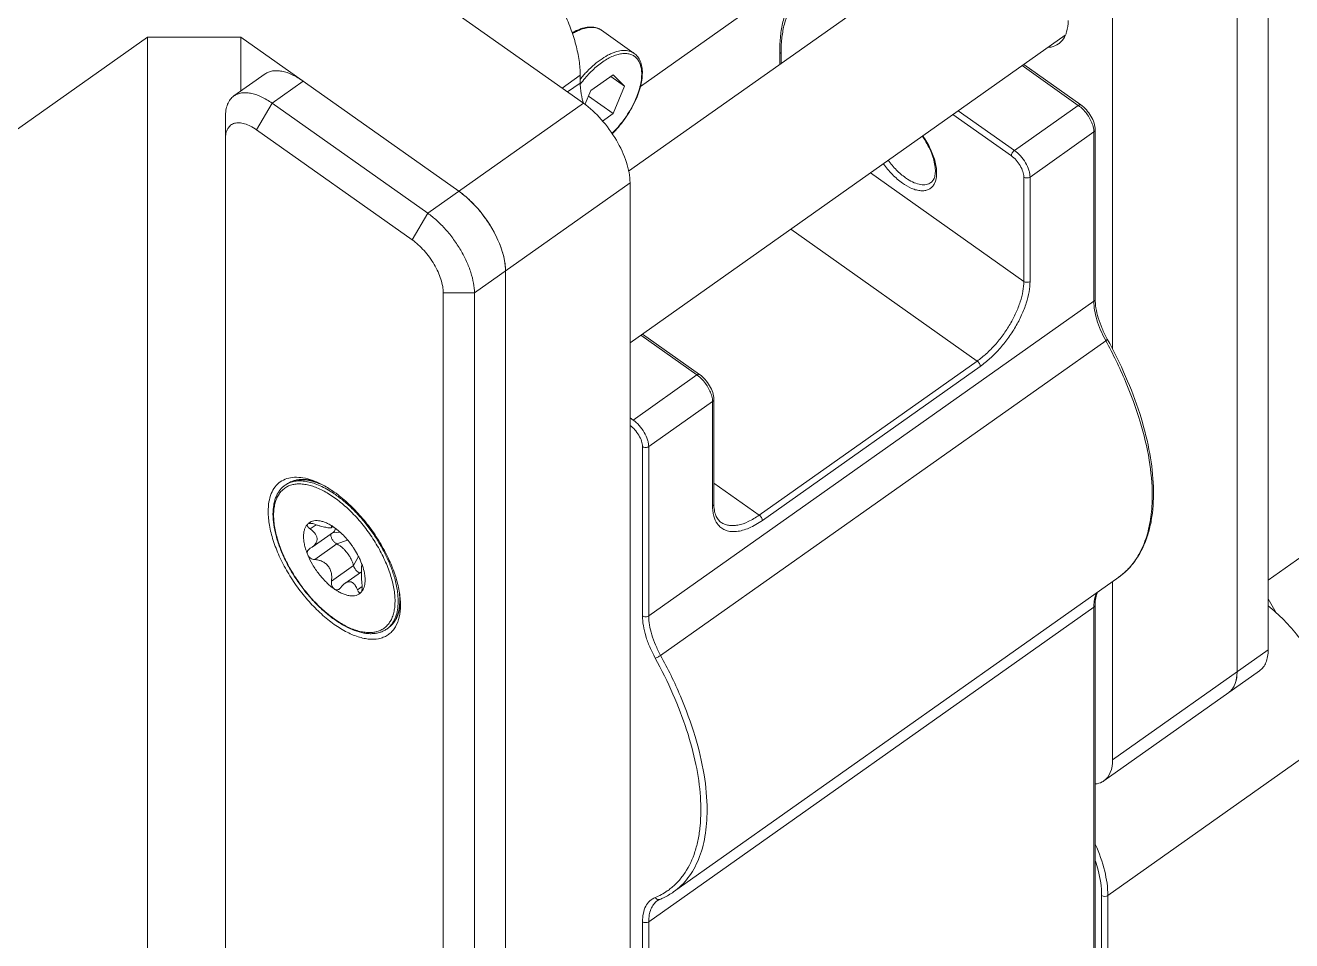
# Model space of a CAD drawing. Header units: millimetres. Extents: x 0 to 9253, y 0 to 2730.
# Drawn here: x 5559.6 to 5617.2, y 1981.8 to 2023.4 of the extents above; entities that cross this region are included whole.
import ezdxf

# ---------------------------------------------------------------- set-up
doc = ezdxf.new("R2010")
doc.units = ezdxf.units.MM
doc.layers.get('0').update_dxf_attribs({"lineweight": 13})

msp = doc.modelspace()

# ---------------------------------------------------------------- linework, layer by layer
at = {"color": 7, "linetype": 'Continuous'}
for p, q in [((5616.107, 1998.145), (5705.556, 2061.395)), ((5616.107, 1994.974), (5616.107, 2037.693)), ((5614.693, 1993.974), (5614.693, 2035.693)), ((5609.036, 2031.693), (5609.036, 2008.639)), ((5572.974, 2028.314), (5584.995, 2019.814)), ((5603.037, 2028.022), (5587.053, 2016.72)), ((5587.59, 2020.572), (5592.349, 2023.937)), ((5587.302, 2022.079), (5585.817, 2023.129)), ((5606.887, 2022.906), (5587.116, 2008.926)), ((5565.196, 2022.814), (5380.641, 1892.314)), ((5565.196, 1976.852), (5565.196, 2022.814)), ((5569.438, 2022.814), (5565.196, 2022.814)), ((5569.438, 2020.367), (5569.438, 2022.814)), ((5569.438, 2022.814), (5579.338, 2015.814)), ((5593.917, 2021.574), (5593.917, 2022.173)), ((5593.976, 2022.073), (5593.976, 2021.615)), ((5607.482, 2019.716), (5604.928, 2021.521)), ((5605.002, 2021.573), (5607.597, 2019.738)), ((5570.535, 2021.142), (5569.12, 2020.142)), ((5570.852, 2019.814), (5572.267, 2020.814)), ((5584.853, 2021.085), (5584.025, 2020.5)), ((5584.275, 2020.323), (5584.853, 2020.731)), ((5584.853, 2021.085), (5584.853, 2020.731)), ((5585.333, 2020.388), (5586.353, 2021.11)), ((5586.239, 2021.029), (5586.864, 2020.587)), ((5586.864, 2020.587), (5586.353, 2021.11)), ((5586.353, 2019.342), (5586.864, 2020.587)), ((5585.333, 2020.388), (5585.083, 2019.778)), ((5585.23, 2020.137), (5586.353, 2019.342)), ((5570.852, 2019.814), (5570.145, 2018.607)), ((5570.852, 2019.814), (5577.924, 2014.814)), ((5577.924, 2014.814), (5584.995, 2019.814)), ((5602.029, 2019.471), (5604.582, 2017.666)), ((5604.582, 2017.666), (5607.482, 2019.716)), ((5568.731, 1976.474), (5568.731, 2019.193)), ((5586.353, 2019.342), (5585.87, 2019)), ((5604.441, 2017.425), (5601.788, 2019.301)), ((5570.145, 2018.607), (5577.216, 2013.607)), ((5608.189, 2018.509), (5605.29, 2016.459)), ((5608.18, 2018.626), (5608.154, 2018.752)), ((5608.189, 2018.509), (5608.18, 2018.626)), ((5608.189, 2010.817), (5608.189, 2018.509)), ((5608.247, 2018.609), (5608.247, 2010.917)), ((5598.035, 2016.647), (5605.007, 2011.718)), ((5580.045, 2011.193), (5587.116, 2016.193)), ((5587.116, 2016.193), (5587.116, 1974.474)), ((5605.007, 2011.718), (5605.007, 2016.459)), ((5605.29, 2016.459), (5605.29, 2011.718)), ((5577.216, 2013.607), (5577.924, 2014.814)), ((5602.885, 2008.096), (5594.414, 2014.087)), ((5581.459, 2012.193), (5581.459, 1970.474)), ((5578.631, 2011.193), (5578.631, 1969.474)), ((5580.045, 2011.193), (5578.631, 2011.193)), ((5580.045, 2011.193), (5580.045, 1969.474)), ((5587.965, 1996.517), (5608.189, 2010.817)), ((5590.157, 2007.466), (5587.604, 2009.271)), ((5590.273, 2007.488), (5587.677, 2009.323)), ((5588.505, 1994.722), (5608.728, 2009.022)), ((5592.986, 2001.096), (5602.885, 2008.096)), ((5587.258, 2005.416), (5590.157, 2007.466)), ((5603.027, 2007.855), (5593.127, 2000.855)), ((5590.865, 2006.259), (5587.965, 2004.209)), ((5590.856, 2006.376), (5590.83, 2006.502)), ((5590.865, 2006.259), (5590.856, 2006.376)), ((5590.865, 2001.518), (5590.865, 2006.259)), ((5590.923, 2001.618), (5590.923, 2006.359)), ((5587.116, 2005.517), (5587.258, 2005.416)), ((5587.683, 1996.517), (5587.683, 2004.209)), ((5587.965, 2004.209), (5587.965, 1996.517)), ((5571.442, 2002.453), (5571.519, 2002.507)), ((5572.668, 2002.641), (5572.663, 2002.642)), ((5572.668, 2002.641), (5572.663, 2002.642)), ((5590.923, 2002.555), (5592.986, 2001.096)), ((5572.483, 2000.7), (5572.471, 2000.69)), ((5572.852, 2000.659), (5572.58, 2000.467)), ((5573.571, 2000.597), (5573.551, 2000.583)), ((5573.618, 2000.574), (5573.552, 2000.528)), ((5573.617, 2000.575), (5573.681, 2000.533)), ((5573.637, 2000.325), (5572.676, 1999.646)), ((5573.598, 2000.297), (5573.938, 2000.316)), ((5573.792, 1999.786), (5574.281, 1999.965)), ((5572.58, 1999.588), (5572.547, 1999.568)), ((5572.676, 1999.646), (5572.58, 1999.588)), ((5573.792, 1999.786), (5572.789, 1999.077)), ((5574.553, 1998.808), (5573.551, 1998.099)), ((5574.553, 1998.808), (5574.784, 1999.209)), ((5574.934, 1998.859), (5574.89, 1998.98)), ((5574.946, 1998.811), (5574.928, 1998.799)), ((5574.928, 1998.799), (5574.94, 1998.797)), ((5574.946, 1998.811), (5574.934, 1998.859)), ((5574.946, 1998.801), (5574.94, 1998.797)), ((5574.94, 1998.797), (5574.944, 1998.797)), ((5574.944, 1998.797), (5574.946, 1998.811)), ((5574.913, 1998.525), (5574.151, 1997.987)), ((5576.401, 1998.302), (5576.403, 1998.298)), ((5576.401, 1998.302), (5576.403, 1998.298)), ((5609.316, 1998.274), (5589.092, 1983.974)), ((5574.945, 1997.855), (5574.731, 1997.704)), ((5574.88, 1997.574), (5574.89, 1997.583)), ((5609.036, 1998.077), (5609.036, 1989.974)), ((5608.247, 1997.02), (5608.247, 1977.805)), ((5616.107, 1997.292), (5616.477, 1996.661)), ((5608.189, 1996.92), (5587.965, 1982.62)), ((5608.189, 1977.705), (5608.189, 1996.92)), ((5576.061, 1995.921), (5576.138, 1995.975)), ((5609.036, 1989.974), (5616.107, 1994.974)), ((5608.647, 1989.024), (5615.718, 1994.024)), ((5617.876, 1990.212), (5608.825, 1983.812)), ((5608.542, 1937.85), (5608.542, 1983.812)), ((5608.825, 1937.85), (5608.825, 1983.812)), ((5587.683, 1963.405), (5587.683, 1982.62)), ((5587.965, 1982.62), (5587.965, 1963.405))]:
    msp.add_line(p, q, dxfattribs=at)
for centre, radius, start, end in [((5585.435, 2022.587), 0.663, 54.73693, 58.81345), ((5600.783, 2022.073), 6.807, 179.16214, 180.00204), ((5588.959, 2017.662), 5.091, 143.21295, 143.71767), ((5588.951, 2017.668), 5.081, 142.58308, 143.21305), ((5585.82, 2021.14), 1.826, 359.3156, 359.99855), ((5606.681, 2018.586), 1.385, 51.52874, 54.68149), ((5606.593, 2018.476), 1.526, 49.1041, 51.52796), ((5601.082, 2018.432), 2.754, 234.7268, 237.11105), ((5601.079, 2018.469), 2.504, 234.7268, 237.11105), ((5613.658, 2011.721), 5.621, 208.33346, 208.70044), ((5589.357, 2006.336), 1.385, 51.52874, 54.68149), ((5589.269, 2006.226), 1.526, 49.1041, 51.52796), ((5572.022, 2001.632), 1.005, 119.92916, 125.25578), ((5572.099, 2001.687), 1.004, 120.3226, 125.25708), ((5572.109, 2001.668), 1.026, 114.0215, 120.30042), ((5572.117, 2001.65), 1.045, 113.40474, 114.03095), ((5570.839, 1997.897), 5.043, 54.56404, 56.21278), ((5570.71, 1997.714), 5.268, 54.08336, 54.57532), ((5573.656, 2001.087), 2.733, 179.51839, 180.00071), ((5572.835, 2000.335), 0.508, 134.02805, 135.70695), ((5572.243, 1998.499), 2.491, 54.73131, 56.48174), ((5591.799, 2001.213), 0.879, 216.25185, 219.88541), ((5571.265, 1997.428), 3.946, 35.39295, 37.11829), ((5571.263, 1997.427), 3.948, 33.45835, 35.39487), ((5571.368, 1997.494), 3.824, 28.35288, 33.4912), ((5572.056, 1997.816), 3.064, 19.91259, 22.31244), ((5572.169, 1997.858), 2.944, 19.31365, 19.90634), ((5572.211, 1997.873), 2.899, 18.9813, 19.313), ((5572.235, 1997.881), 2.874, 18.80732, 18.98107), ((5572.249, 1997.886), 2.858, 18.66875, 18.80729), ((5607.506, 2000.792), 3.103, 316.43276, 319.191), ((5607.61, 2000.686), 2.953, 305.26969, 312.13323), ((5607.563, 2000.737), 3.023, 312.13867, 316.4362), ((5573.705, 1997.187), 2.733, 359.51839, 0.00071), ((5573.777, 1997.187), 2.803, 359.51839, 0.00071), ((5573.845, 1997.241), 2.811, 359.67448, 0.00033), ((5574.249, 1997.275), 2.436, 353.80877, 356.43283), ((5610.212, 1996.92), 2.024, 177.06159, 180.01231), ((5575.482, 1996.74), 1.003, 305.26667, 310.60101), ((5575.558, 1996.794), 1.003, 305.26723, 310.77109), ((5613.87, 1993.638), 0.752, 305.27832, 307.54504), ((5613.869, 1993.639), 0.753, 307.54469, 308.16504), ((5613.741, 1993.739), 0.916, 327.76217, 330.91013)]:
    msp.add_arc(centre, radius, start, end, dxfattribs=at)
for points, knots in [([(5584.853, 2021.085), (5584.853, 2021.307), (5584.815, 2021.773), (5584.664, 2022.488), (5584.42, 2023.238), (5584.089, 2024.004), (5583.679, 2024.768), (5583.2, 2025.511), (5582.664, 2026.215), (5582.084, 2026.863), (5581.474, 2027.438), (5580.849, 2027.928), (5580.225, 2028.319), (5579.615, 2028.603), (5579.033, 2028.773), (5578.492, 2028.823), (5578.076, 2028.759), (5577.787, 2028.643), (5577.657, 2028.566), (5577.596, 2028.523)], [0, 0, 0, 0, 0.057003, 0.11975, 0.187541, 0.259376, 0.334045, 0.410199, 0.486425, 0.561307, 0.633489, 0.701741, 0.765036, 0.822643, 0.874249, 0.920128, 0.961345, 0.980849, 1, 1, 1, 1]), ([(5594.507, 2024.612), (5594.407, 2024.448), (5594.23, 2024.092), (5594.047, 2023.504), (5593.939, 2022.857), (5593.917, 2022.406), (5593.917, 2022.173)], [0, 0, 0, 0, 0.226773, 0.467373, 0.72459, 1, 1, 1, 1]), ([(5593.977, 2022.173), (5593.98, 2022.388), (5594.006, 2022.804), (5594.142, 2023.568), (5594.348, 2024.1), (5594.536, 2024.407)], [0, 0, 0, 0, 0.27778, 0.536084, 1, 1, 1, 1]), ([(5606.895, 2022.898), (5606.916, 2022.946), (5606.995, 2023.161), (5607.021, 2023.394), (5607.021, 2023.57)], [0, 0, 0, 0, 0.229178, 1, 1, 1, 1]), ([(5584.486, 2023.013), (5584.548, 2023.048), (5584.671, 2023.112), (5584.857, 2023.189), (5585.039, 2023.242), (5585.214, 2023.272), (5585.382, 2023.276), (5585.541, 2023.255), (5585.688, 2023.207), (5585.777, 2023.158), (5585.817, 2023.129)], [0, 0, 0, 0, 0.151584, 0.294373, 0.428412, 0.554183, 0.672639, 0.785229, 0.893601, 1, 1, 1, 1]), ([(5585.778, 2023.155), (5585.74, 2023.178), (5585.656, 2023.217), (5585.518, 2023.252), (5585.369, 2023.264), (5585.208, 2023.252), (5585.039, 2023.216), (5584.863, 2023.158), (5584.681, 2023.078), (5584.56, 2023.013), (5584.499, 2022.977)], [0, 0, 0, 0, 0.099846, 0.203587, 0.313618, 0.431725, 0.559057, 0.696202, 0.843275, 1, 1, 1, 1]), ([(5606.586, 2022.51), (5606.619, 2022.533), (5606.748, 2022.639), (5606.844, 2022.782), (5606.895, 2022.898)], [0, 0, 0, 0, 0.241946, 1, 1, 1, 1]), ([(5606.112, 2022.348), (5606.156, 2022.351), (5606.323, 2022.373), (5606.485, 2022.439), (5606.586, 2022.51)], [0, 0, 0, 0, 0.263741, 1, 1, 1, 1]), ([(5584.853, 2020.897), (5584.951, 2021.022), (5585.156, 2021.26), (5585.487, 2021.576), (5585.827, 2021.837), (5586.117, 2022.007), (5586.345, 2022.107), (5586.552, 2022.176), (5586.756, 2022.213), (5586.948, 2022.209), (5587.078, 2022.186), (5587.197, 2022.144), (5587.269, 2022.102), (5587.302, 2022.079)], [0, 0, 0, 0, 0.163112, 0.319886, 0.466701, 0.600635, 0.662194, 0.719963, 0.824222, 0.871411, 0.915911, 0.958467, 1, 1, 1, 1]), ([(5584.915, 2020.755), (5585.049, 2020.93), (5585.264, 2021.176), (5585.577, 2021.465), (5585.813, 2021.652), (5586.05, 2021.807), (5586.283, 2021.93), (5586.509, 2022.017), (5586.724, 2022.067), (5586.925, 2022.079), (5587.108, 2022.052), (5587.271, 2021.985), (5587.408, 2021.879), (5587.515, 2021.736), (5587.578, 2021.595), (5587.613, 2021.468), (5587.639, 2021.327), (5587.646, 2021.216), (5587.646, 2021.14)], [0, 0, 0, 0, 0.173781, 0.256964, 0.336302, 0.410952, 0.480262, 0.543834, 0.601609, 0.653976, 0.701889, 0.746931, 0.791207, 0.836982, 0.886212, 0.912609, 0.940341, 1, 1, 1, 1]), ([(5587.302, 2022.079), (5587.333, 2022.057), (5587.392, 2022.008), (5587.495, 2021.892), (5587.594, 2021.714), (5587.662, 2021.463), (5587.676, 2021.284), (5587.676, 2021.19)], [0, 0, 0, 0, 0.113011, 0.227088, 0.463669, 0.719244, 1, 1, 1, 1]), ([(5593.976, 2022.073), (5593.959, 2022.085), (5593.929, 2022.114), (5593.917, 2022.155), (5593.917, 2022.173)], [0, 0, 0, 0, 0.528924, 1, 1, 1, 1]), ([(5572.267, 2020.814), (5572.108, 2020.926), (5571.798, 2021.113), (5571.386, 2021.26), (5571.08, 2021.296), (5570.877, 2021.285), (5570.693, 2021.236), (5570.584, 2021.177), (5570.535, 2021.142)], [0, 0, 0, 0, 0.311571, 0.578632, 0.695783, 0.803349, 0.903648, 1, 1, 1, 1]), ([(5587.676, 2021.19), (5587.676, 2021.081), (5587.656, 2020.854), (5587.581, 2020.506), (5587.459, 2020.144), (5587.295, 2019.776), (5587.092, 2019.41), (5586.857, 2019.058), (5586.594, 2018.726), (5586.402, 2018.522), (5586.302, 2018.425)], [0, 0, 0, 0, 0.103151, 0.215978, 0.337415, 0.465711, 0.598657, 0.733761, 0.868405, 1, 1, 1, 1]), ([(5584.864, 2020.496), (5584.862, 2020.516), (5584.856, 2020.594), (5584.853, 2020.673), (5584.853, 2020.731)], [0, 0, 0, 0, 0.256056, 1, 1, 1, 1]), ([(5587.646, 2021.118), (5587.645, 2021.014), (5587.624, 2020.794), (5587.548, 2020.458), (5587.427, 2020.107), (5587.265, 2019.749), (5587.066, 2019.394), (5586.835, 2019.051), (5586.578, 2018.73), (5586.391, 2018.531), (5586.294, 2018.438)], [0, 0, 0, 0, 0.102135, 0.214695, 0.336278, 0.464908, 0.598227, 0.73364, 0.868453, 1, 1, 1, 1]), ([(5568.731, 2019.193), (5568.731, 2019.296), (5568.745, 2019.491), (5568.818, 2019.76), (5568.94, 2019.984), (5569.057, 2020.098), (5569.12, 2020.142)], [0, 0, 0, 0, 0.289751, 0.548335, 0.78139, 1, 1, 1, 1]), ([(5569.12, 2020.142), (5569.169, 2020.177), (5569.278, 2020.236), (5569.463, 2020.285), (5569.666, 2020.296), (5569.971, 2020.26), (5570.384, 2020.113), (5570.694, 2019.926), (5570.852, 2019.814)], [0, 0, 0, 0, 0.096353, 0.196653, 0.304221, 0.421374, 0.688435, 1, 1, 1, 1]), ([(5584.992, 2019.815), (5584.976, 2019.874), (5584.918, 2020.097), (5584.878, 2020.326), (5584.864, 2020.496)], [0, 0, 0, 0, 0.262847, 1, 1, 1, 1]), ([(5587.116, 2016.193), (5587.116, 2016.506), (5586.974, 2017.189), (5586.516, 2018.167), (5585.851, 2019.084), (5585.293, 2019.603), (5584.995, 2019.814)], [0, 0, 0, 0, 0.217685, 0.475351, 0.74631, 1, 1, 1, 1]), ([(5607.482, 2019.716), (5607.492, 2019.723), (5607.513, 2019.736), (5607.544, 2019.747), (5607.573, 2019.749), (5607.59, 2019.743), (5607.597, 2019.738)], [0, 0, 0, 0, 0.31177, 0.580002, 0.804315, 1, 1, 1, 1]), ([(5608.154, 2018.752), (5608.133, 2018.832), (5608.073, 2018.995), (5607.945, 2019.226), (5607.785, 2019.443), (5607.659, 2019.571), (5607.592, 2019.629)], [0, 0, 0, 0, 0.235921, 0.490549, 0.749978, 1, 1, 1, 1]), ([(5608.247, 2018.609), (5608.247, 2018.711), (5608.205, 2018.927), (5608.064, 2019.232), (5607.861, 2019.514), (5607.689, 2019.673), (5607.597, 2019.738)], [0, 0, 0, 0, 0.227808, 0.482521, 0.747686, 1, 1, 1, 1]), ([(5568.731, 2018.193), (5568.731, 2018.279), (5568.746, 2018.44), (5568.824, 2018.657), (5568.96, 2018.82), (5569.148, 2018.914), (5569.371, 2018.935), (5569.619, 2018.887), (5569.884, 2018.777), (5570.057, 2018.669), (5570.145, 2018.607)], [0, 0, 0, 0, 0.132191, 0.246627, 0.349321, 0.450496, 0.560965, 0.688028, 0.83459, 1, 1, 1, 1]), ([(5600.397, 2018.317), (5600.472, 2018.208), (5600.609, 2017.986), (5600.778, 2017.645), (5600.901, 2017.311), (5600.974, 2016.997), (5600.997, 2016.719), (5600.97, 2016.489), (5600.901, 2016.315), (5600.826, 2016.234), (5600.787, 2016.206)], [0, 0, 0, 0, 0.172967, 0.340119, 0.496513, 0.637601, 0.759505, 0.859293, 0.937398, 1, 1, 1, 1]), ([(5600.951, 2016.168), (5601.015, 2016.297), (5601.057, 2016.533), (5601.039, 2016.857), (5600.986, 2017.138), (5600.895, 2017.433), (5600.723, 2017.844), (5600.55, 2018.142), (5600.419, 2018.332)], [0, 0, 0, 0, 0.18686, 0.298606, 0.422218, 0.556404, 0.699159, 1, 1, 1, 1]), ([(5608.247, 2018.609), (5608.247, 2018.59), (5608.235, 2018.55), (5608.206, 2018.521), (5608.189, 2018.509)], [0, 0, 0, 0, 0.471076, 1, 1, 1, 1]), ([(5598.846, 2017.22), (5598.96, 2017.064), (5599.202, 2016.776), (5599.485, 2016.529), (5599.633, 2016.425)], [0, 0, 0, 0, 0.517844, 1, 1, 1, 1]), ([(5604.441, 2017.425), (5604.441, 2017.445), (5604.45, 2017.491), (5604.491, 2017.578), (5604.542, 2017.637), (5604.582, 2017.666)], [0, 0, 0, 0, 0.218266, 0.476673, 1, 1, 1, 1]), ([(5604.441, 2017.425), (5604.521, 2017.368), (5604.669, 2017.23), (5604.847, 2016.985), (5604.969, 2016.724), (5605.007, 2016.542), (5605.007, 2016.459)], [0, 0, 0, 0, 0.253701, 0.524646, 0.782308, 1, 1, 1, 1]), ([(5604.582, 2017.666), (5604.682, 2017.596), (5604.868, 2017.422), (5605.089, 2017.117), (5605.222, 2016.835), (5605.279, 2016.613), (5605.29, 2016.508), (5605.29, 2016.459)], [0, 0, 0, 0, 0.253534, 0.524315, 0.78182, 0.897195, 1, 1, 1, 1]), ([(5598.623, 2017.063), (5598.748, 2016.889), (5599.015, 2016.572), (5599.329, 2016.298), (5599.491, 2016.183)], [0, 0, 0, 0, 0.517845, 1, 1, 1, 1]), ([(5599.586, 2016.119), (5599.723, 2016.031), (5599.933, 2015.92), (5600.221, 2015.843), (5600.413, 2015.827), (5600.588, 2015.852), (5600.74, 2015.919), (5600.865, 2016.026), (5600.926, 2016.119), (5600.951, 2016.168)], [0, 0, 0, 0, 0.315956, 0.452334, 0.574748, 0.685729, 0.789611, 0.8923, 1, 1, 1, 1]), ([(5599.719, 2016.366), (5599.818, 2016.303), (5600.01, 2016.197), (5600.303, 2016.106), (5600.533, 2016.102), (5600.689, 2016.147), (5600.757, 2016.184), (5600.787, 2016.206)], [0, 0, 0, 0, 0.308741, 0.574428, 0.799581, 0.901573, 1, 1, 1, 1]), ([(5581.459, 2012.193), (5581.459, 2012.341), (5581.427, 2012.656), (5581.303, 2013.136), (5581.106, 2013.638), (5580.844, 2014.141), (5580.524, 2014.628), (5580.161, 2015.08), (5579.767, 2015.481), (5579.482, 2015.712), (5579.338, 2015.814)], [0, 0, 0, 0, 0.102755, 0.217924, 0.343218, 0.475537, 0.611221, 0.746367, 0.877161, 1, 1, 1, 1]), ([(5579.338, 2015.814), (5579.374, 2015.789), (5579.521, 2015.681), (5579.661, 2015.563), (5579.763, 2015.47)], [0, 0, 0, 0, 0.241635, 1, 1, 1, 1]), ([(5579.763, 2015.47), (5580.186, 2015.085), (5580.879, 2014.208), (5581.322, 2013.171), (5581.416, 2012.649)], [0, 0, 0, 0, 0.518754, 1, 1, 1, 1]), ([(5577.924, 2014.814), (5578.068, 2014.712), (5578.353, 2014.481), (5578.747, 2014.08), (5579.11, 2013.628), (5579.429, 2013.141), (5579.692, 2012.638), (5579.889, 2012.136), (5580.012, 2011.656), (5580.045, 2011.341), (5580.045, 2011.193)], [0, 0, 0, 0, 0.122837, 0.253629, 0.388777, 0.524463, 0.656785, 0.782079, 0.897247, 1, 1, 1, 1]), ([(5577.216, 2013.607), (5577.313, 2013.539), (5577.503, 2013.385), (5577.856, 2013.025), (5578.16, 2012.607), (5578.396, 2012.156), (5578.527, 2011.822), (5578.609, 2011.501), (5578.631, 2011.292), (5578.631, 2011.193)], [0, 0, 0, 0, 0.122879, 0.253716, 0.524307, 0.65667, 0.782004, 0.897211, 1, 1, 1, 1]), ([(5581.416, 2012.649), (5581.423, 2012.609), (5581.447, 2012.458), (5581.459, 2012.305), (5581.459, 2012.193)], [0, 0, 0, 0, 0.26293, 1, 1, 1, 1]), ([(5602.885, 2008.096), (5603.03, 2008.199), (5603.315, 2008.43), (5603.709, 2008.83), (5604.072, 2009.282), (5604.391, 2009.769), (5604.654, 2010.273), (5604.851, 2010.774), (5604.974, 2011.255), (5605.007, 2011.57), (5605.007, 2011.718)], [0, 0, 0, 0, 0.122837, 0.253629, 0.388777, 0.524463, 0.656785, 0.782079, 0.897247, 1, 1, 1, 1]), ([(5603.027, 2007.855), (5603.181, 2007.964), (5603.484, 2008.211), (5603.905, 2008.638), (5604.292, 2009.12), (5604.633, 2009.639), (5604.913, 2010.177), (5605.123, 2010.712), (5605.255, 2011.224), (5605.29, 2011.56), (5605.29, 2011.718)], [0, 0, 0, 0, 0.122834, 0.253625, 0.388772, 0.524457, 0.656778, 0.782073, 0.897244, 1, 1, 1, 1]), ([(5608.189, 2010.817), (5608.206, 2010.829), (5608.235, 2010.858), (5608.247, 2010.898), (5608.247, 2010.917)], [0, 0, 0, 0, 0.528924, 1, 1, 1, 1]), ([(5608.711, 2009.054), (5608.552, 2009.348), (5608.358, 2009.795), (5608.215, 2010.398), (5608.189, 2010.682), (5608.189, 2010.817)], [0, 0, 0, 0, 0.540191, 0.782291, 1, 1, 1, 1]), ([(5608.247, 2010.917), (5608.247, 2010.781), (5608.275, 2010.49), (5608.384, 2010.043), (5608.558, 2009.57), (5608.712, 2009.256), (5608.798, 2009.098)], [0, 0, 0, 0, 0.212898, 0.454268, 0.718792, 1, 1, 1, 1]), ([(5608.728, 2009.022), (5608.748, 2009.036), (5608.773, 2009.056), (5608.796, 2009.082), (5608.8, 2009.095), (5608.798, 2009.098)], [0, 0, 0, 0, 0.685346, 0.887959, 1, 1, 1, 1]), ([(5609.316, 1998.274), (5609.456, 1998.374), (5609.724, 1998.599), (5610.191, 1999.147), (5610.532, 1999.821), (5610.75, 2000.571), (5610.898, 2001.429), (5610.921, 2002.617), (5610.716, 2004.139), (5610.287, 2005.76), (5609.647, 2007.437), (5609.101, 2008.545), (5608.798, 2009.098)], [0, 0, 0, 0, 0.044321, 0.089373, 0.18429, 0.235511, 0.289704, 0.407769, 0.539231, 0.683191, 0.837682, 1, 1, 1, 1]), ([(5610.84, 2001.993), (5610.84, 2002.53), (5610.732, 2003.664), (5610.314, 2005.401), (5609.645, 2007.218), (5609.058, 2008.42), (5608.728, 2009.022)], [0, 0, 0, 0, 0.217285, 0.459238, 0.721969, 1, 1, 1, 1]), ([(5603.027, 2007.855), (5603.027, 2007.876), (5603.017, 2007.921), (5602.977, 2008.008), (5602.926, 2008.067), (5602.885, 2008.096)], [0, 0, 0, 0, 0.218267, 0.476674, 1, 1, 1, 1]), ([(5590.157, 2007.466), (5590.168, 2007.473), (5590.189, 2007.486), (5590.22, 2007.497), (5590.249, 2007.499), (5590.266, 2007.493), (5590.273, 2007.488)], [0, 0, 0, 0, 0.31177, 0.580002, 0.804315, 1, 1, 1, 1]), ([(5590.83, 2006.502), (5590.809, 2006.582), (5590.748, 2006.745), (5590.621, 2006.976), (5590.461, 2007.193), (5590.335, 2007.321), (5590.268, 2007.379)], [0, 0, 0, 0, 0.235921, 0.490549, 0.749978, 1, 1, 1, 1]), ([(5590.273, 2007.488), (5590.365, 2007.423), (5590.537, 2007.264), (5590.74, 2006.982), (5590.881, 2006.677), (5590.923, 2006.461), (5590.923, 2006.359)], [0, 0, 0, 0, 0.252325, 0.517493, 0.772203, 1, 1, 1, 1]), ([(5590.923, 2006.359), (5590.923, 2006.34), (5590.911, 2006.3), (5590.882, 2006.271), (5590.865, 2006.259)], [0, 0, 0, 0, 0.471076, 1, 1, 1, 1]), ([(5587.117, 2005.175), (5587.196, 2005.118), (5587.345, 2004.98), (5587.523, 2004.735), (5587.645, 2004.474), (5587.683, 2004.292), (5587.683, 2004.209)], [0, 0, 0, 0, 0.253701, 0.524646, 0.782308, 1, 1, 1, 1]), ([(5587.258, 2005.416), (5587.358, 2005.346), (5587.544, 2005.172), (5587.765, 2004.867), (5587.898, 2004.585), (5587.955, 2004.363), (5587.965, 2004.258), (5587.965, 2004.209)], [0, 0, 0, 0, 0.253534, 0.524315, 0.78182, 0.897195, 1, 1, 1, 1]), ([(5572.679, 2002.678), (5572.542, 2002.727), (5572.275, 2002.8), (5571.88, 2002.831), (5571.524, 2002.772), (5571.217, 2002.621), (5570.972, 2002.382), (5570.798, 2002.066), (5570.696, 2001.683), (5570.676, 2001.407), (5570.676, 2001.262)], [0, 0, 0, 0, 0.144915, 0.274145, 0.390691, 0.499997, 0.609306, 0.725837, 0.855094, 1, 1, 1, 1]), ([(5570.894, 2001.137), (5570.894, 2001.276), (5570.909, 2001.482), (5570.967, 2001.742), (5571.027, 2001.919), (5571.105, 2002.08), (5571.2, 2002.224), (5571.312, 2002.35), (5571.397, 2002.421), (5571.442, 2002.453)], [0, 0, 0, 0, 0.283345, 0.414706, 0.539907, 0.659852, 0.775647, 0.888522, 1, 1, 1, 1]), ([(5570.923, 2001.11), (5570.924, 2001.196), (5570.933, 2001.363), (5570.974, 2001.601), (5571.041, 2001.816), (5571.134, 2002.006), (5571.252, 2002.169), (5571.394, 2002.303), (5571.559, 2002.405), (5571.745, 2002.476), (5571.948, 2002.513), (5572.168, 2002.517), (5572.401, 2002.489), (5572.646, 2002.429), (5572.901, 2002.338), (5573.163, 2002.216), (5573.43, 2002.065), (5573.796, 2001.821), (5574.249, 2001.452), (5574.759, 2000.931), (5575.229, 2000.344), (5575.642, 1999.712), (5575.982, 1999.059), (5576.199, 1998.507), (5576.323, 1998.075), (5576.389, 1997.767), (5576.429, 1997.472), (5576.439, 1997.28), (5576.439, 1997.187)], [0, 0, 0, 0, 0.027495, 0.05307, 0.076848, 0.099092, 0.120176, 0.140583, 0.160874, 0.181623, 0.20335, 0.226477, 0.251305, 0.278019, 0.306706, 0.337363, 0.369924, 0.404265, 0.477539, 0.555486, 0.636, 0.716797, 0.795572, 0.870161, 0.905308, 0.938752, 0.970355, 1, 1, 1, 1]), ([(5571.519, 2002.507), (5571.559, 2002.535), (5571.644, 2002.587), (5571.782, 2002.647), (5571.93, 2002.689), (5572.142, 2002.723), (5572.428, 2002.718), (5572.657, 2002.672), (5572.773, 2002.639)], [0, 0, 0, 0, 0.113664, 0.22845, 0.345652, 0.466321, 0.72138, 1, 1, 1, 1]), ([(5571.521, 2002.503), (5571.585, 2002.54), (5571.724, 2002.6), (5571.954, 2002.649), (5572.204, 2002.655), (5572.471, 2002.62), (5572.752, 2002.545), (5573.045, 2002.43), (5573.346, 2002.278), (5573.544, 2002.156), (5573.644, 2002.089)], [0, 0, 0, 0, 0.097326, 0.199251, 0.308335, 0.426372, 0.554406, 0.692838, 0.841549, 1, 1, 1, 1]), ([(5572.663, 2002.642), (5572.575, 2002.665), (5572.403, 2002.698), (5572.15, 2002.711), (5571.915, 2002.684), (5571.77, 2002.639), (5571.702, 2002.61)], [0, 0, 0, 0, 0.278255, 0.535331, 0.77433, 1, 1, 1, 1]), ([(5572.931, 2002.558), (5572.909, 2002.566), (5572.822, 2002.597), (5572.734, 2002.624), (5572.668, 2002.641)], [0, 0, 0, 0, 0.256803, 1, 1, 1, 1]), ([(5573.681, 2002.142), (5573.518, 2002.257), (5573.196, 2002.46), (5572.849, 2002.618), (5572.679, 2002.678)], [0, 0, 0, 0, 0.525376, 1, 1, 1, 1]), ([(5573.179, 2002.453), (5573.158, 2002.463), (5573.076, 2002.5), (5572.993, 2002.534), (5572.931, 2002.558)], [0, 0, 0, 0, 0.255762, 1, 1, 1, 1]), ([(5576.686, 1997.012), (5576.686, 1997.221), (5576.64, 1997.667), (5576.465, 1998.348), (5576.186, 1999.058), (5575.814, 1999.772), (5575.362, 2000.462), (5574.847, 2001.102), (5574.289, 2001.669), (5573.886, 2001.997), (5573.681, 2002.142)], [0, 0, 0, 0, 0.102762, 0.217916, 0.343217, 0.475537, 0.611221, 0.746377, 0.877152, 1, 1, 1, 1]), ([(5573.8, 2001.98), (5573.946, 2001.875), (5574.233, 2001.644), (5574.641, 2001.253), (5575.03, 2000.817), (5575.39, 2000.346), (5575.715, 1999.849), (5575.996, 1999.337), (5576.228, 1998.822), (5576.351, 1998.474), (5576.401, 1998.302)], [0, 0, 0, 0, 0.1177, 0.241566, 0.369691, 0.49999, 0.63029, 0.758419, 0.882291, 1, 1, 1, 1]), ([(5590.865, 2001.518), (5590.882, 2001.53), (5590.911, 2001.559), (5590.923, 2001.599), (5590.923, 2001.618)], [0, 0, 0, 0, 0.528924, 1, 1, 1, 1]), ([(5590.923, 2001.618), (5590.923, 2001.52), (5590.936, 2001.339), (5591.001, 2001.093), (5591.105, 2000.9), (5591.202, 2000.805), (5591.254, 2000.768)], [0, 0, 0, 0, 0.310206, 0.574654, 0.799987, 1, 1, 1, 1]), ([(5609.854, 1998.764), (5610.019, 1998.956), (5610.314, 1999.396), (5610.622, 2000.163), (5610.804, 2001.043), (5610.84, 2001.667), (5610.84, 2001.993)], [0, 0, 0, 0, 0.220192, 0.457152, 0.716155, 1, 1, 1, 1]), ([(5570.676, 2001.262), (5570.676, 2001.052), (5570.722, 2000.606), (5570.896, 1999.925), (5571.175, 1999.215), (5571.548, 1998.501), (5572, 1997.811), (5572.515, 1997.171), (5573.073, 1996.604), (5573.476, 1996.276), (5573.681, 1996.131)], [0, 0, 0, 0, 0.102762, 0.217916, 0.343217, 0.475537, 0.611221, 0.746377, 0.877152, 1, 1, 1, 1]), ([(5576.061, 1995.921), (5576.015, 1995.888), (5575.918, 1995.83), (5575.758, 1995.766), (5575.587, 1995.725), (5575.405, 1995.706), (5575.214, 1995.711), (5574.943, 1995.746), (5574.586, 1995.849), (5574.153, 1996.049), (5573.711, 1996.323), (5573.271, 1996.667), (5572.842, 1997.07), (5572.434, 1997.524), (5572.057, 1998.018), (5571.721, 1998.539), (5571.433, 1999.076), (5571.2, 1999.614), (5571.028, 2000.143), (5570.921, 2000.648), (5570.894, 2000.979), (5570.894, 2001.137)], [0, 0, 0, 0, 0.020348, 0.040954, 0.062113, 0.084064, 0.107004, 0.131105, 0.183172, 0.24076, 0.303704, 0.371386, 0.442864, 0.516969, 0.592396, 0.667769, 0.741718, 0.812942, 0.88029, 0.942837, 1, 1, 1, 1]), ([(5576.439, 1997.164), (5576.438, 1997.077), (5576.428, 1996.911), (5576.388, 1996.672), (5576.321, 1996.457), (5576.228, 1996.267), (5576.11, 1996.104), (5575.968, 1995.97), (5575.803, 1995.868), (5575.617, 1995.798), (5575.414, 1995.76), (5575.194, 1995.756), (5574.961, 1995.784), (5574.716, 1995.844), (5574.461, 1995.935), (5574.199, 1996.057), (5573.932, 1996.208), (5573.566, 1996.452), (5573.113, 1996.822), (5572.603, 1997.342), (5572.132, 1997.929), (5571.719, 1998.561), (5571.379, 1999.214), (5571.163, 1999.766), (5571.039, 2000.198), (5570.973, 2000.506), (5570.933, 2000.801), (5570.923, 2000.993), (5570.923, 2001.087)], [0, 0, 0, 0, 0.027495, 0.05307, 0.076848, 0.099092, 0.120176, 0.140583, 0.160874, 0.181623, 0.20335, 0.226477, 0.251305, 0.278019, 0.306706, 0.337363, 0.369924, 0.404265, 0.477539, 0.555486, 0.636, 0.716797, 0.795572, 0.870161, 0.905308, 0.938752, 0.970355, 1, 1, 1, 1]), ([(5590.865, 2001.518), (5590.865, 2001.436), (5590.873, 2001.28), (5590.926, 2000.996), (5591.011, 2000.8), (5591.09, 2000.693)], [0, 0, 0, 0, 0.281669, 0.541105, 1, 1, 1, 1]), ([(5591.254, 2000.768), (5591.303, 2000.734), (5591.412, 2000.675), (5591.596, 2000.626), (5591.799, 2000.614), (5592.105, 2000.65), (5592.518, 2000.797), (5592.827, 2000.984), (5592.986, 2001.096)], [0, 0, 0, 0, 0.096353, 0.196653, 0.304221, 0.421374, 0.688435, 1, 1, 1, 1]), ([(5592.986, 2001.096), (5593.027, 2001.067), (5593.077, 2001.008), (5593.118, 2000.921), (5593.127, 2000.876), (5593.127, 2000.855)], [0, 0, 0, 0, 0.523326, 0.781733, 1, 1, 1, 1]), ([(5572.471, 2000.69), (5572.44, 2000.658), (5572.384, 2000.583), (5572.326, 2000.449), (5572.291, 2000.293), (5572.28, 2000.118), (5572.293, 1999.927), (5572.33, 1999.723), (5572.389, 1999.509), (5572.442, 1999.366), (5572.471, 1999.293)], [0, 0, 0, 0, 0.091266, 0.189474, 0.297243, 0.416076, 0.54641, 0.687871, 0.839572, 1, 1, 1, 1]), ([(5572.457, 2000.611), (5572.452, 2000.625), (5572.45, 2000.647), (5572.459, 2000.674), (5572.467, 2000.685), (5572.471, 2000.69)], [0, 0, 0, 0, 0.521535, 0.759521, 1, 1, 1, 1]), ([(5572.58, 2000.467), (5572.565, 2000.477), (5572.537, 2000.499), (5572.5, 2000.536), (5572.473, 2000.572), (5572.46, 2000.599), (5572.457, 2000.611)], [0, 0, 0, 0, 0.288787, 0.555164, 0.793406, 1, 1, 1, 1]), ([(5573.618, 2000.576), (5573.563, 2000.613), (5573.452, 2000.679), (5573.285, 2000.759), (5573.123, 2000.815), (5572.97, 2000.845), (5572.826, 2000.85), (5572.694, 2000.828), (5572.577, 2000.779), (5572.511, 2000.729), (5572.482, 2000.701)], [0, 0, 0, 0, 0.162342, 0.313094, 0.45169, 0.578275, 0.693796, 0.80029, 0.900994, 1, 1, 1, 1]), ([(5572.789, 2000.681), (5572.76, 2000.692), (5572.702, 2000.71), (5572.629, 2000.723), (5572.574, 2000.725), (5572.53, 2000.721), (5572.499, 2000.711), (5572.483, 2000.7)], [0, 0, 0, 0, 0.299243, 0.576412, 0.70117, 0.813951, 1, 1, 1, 1]), ([(5572.58, 2000.467), (5572.62, 2000.438), (5572.694, 2000.38), (5572.791, 2000.281), (5572.852, 2000.19), (5572.883, 2000.114), (5572.896, 2000.056), (5572.899, 1999.998), (5572.892, 1999.94), (5572.876, 1999.883), (5572.841, 1999.81), (5572.777, 1999.726), (5572.712, 1999.671), (5572.676, 1999.646)], [0, 0, 0, 0, 0.143825, 0.278772, 0.403871, 0.463152, 0.520788, 0.577527, 0.634216, 0.691616, 0.750259, 0.871969, 1, 1, 1, 1]), ([(5573.552, 2000.528), (5573.549, 2000.525), (5573.538, 2000.521), (5573.52, 2000.518), (5573.496, 2000.517), (5573.452, 2000.518), (5573.383, 2000.526), (5573.286, 2000.542), (5573.173, 2000.566), (5573.049, 2000.597), (5572.92, 2000.636), (5572.833, 2000.665), (5572.789, 2000.681)], [0, 0, 0, 0, 0.017776, 0.04129, 0.071725, 0.10971, 0.208848, 0.336332, 0.485753, 0.649852, 0.822688, 1, 1, 1, 1]), ([(5573.551, 2000.583), (5573.549, 2000.584), (5573.548, 2000.588), (5573.546, 2000.593), (5573.546, 2000.597), (5573.547, 2000.599), (5573.548, 2000.6)], [0, 0, 0, 0, 0.355902, 0.628068, 0.829749, 1, 1, 1, 1]), ([(5573.548, 2000.6), (5573.551, 2000.601), (5573.556, 2000.601), (5573.564, 2000.6), (5573.575, 2000.596), (5573.594, 2000.588), (5573.609, 2000.58), (5573.617, 2000.575)], [0, 0, 0, 0, 0.111663, 0.198844, 0.309885, 0.605789, 1, 1, 1, 1]), ([(5573.551, 2000.583), (5573.554, 2000.577), (5573.559, 2000.566), (5573.563, 2000.551), (5573.562, 2000.537), (5573.556, 2000.531), (5573.552, 2000.528)], [0, 0, 0, 0, 0.328739, 0.585572, 0.792553, 1, 1, 1, 1]), ([(5573.637, 2000.325), (5573.649, 2000.334), (5573.673, 2000.355), (5573.713, 2000.407), (5573.732, 2000.455), (5573.741, 2000.488)], [0, 0, 0, 0, 0.234322, 0.475484, 1, 1, 1, 1]), ([(5573.681, 2000.533), (5573.707, 2000.514), (5573.76, 2000.474), (5573.857, 2000.393), (5573.927, 2000.328), (5573.97, 2000.286)], [0, 0, 0, 0, 0.255249, 0.526148, 1, 1, 1, 1]), ([(5573.975, 2000.293), (5573.951, 2000.316), (5573.857, 2000.4), (5573.758, 2000.479), (5573.681, 2000.533)], [0, 0, 0, 0, 0.257633, 1, 1, 1, 1]), ([(5591.124, 2000.649), (5591.171, 2000.593), (5591.279, 2000.493), (5591.481, 2000.391), (5591.712, 2000.342), (5591.967, 2000.347), (5592.241, 2000.402), (5592.645, 2000.547), (5592.937, 2000.72), (5593.127, 2000.855)], [0, 0, 0, 0, 0.099154, 0.198469, 0.303127, 0.417252, 0.543398, 0.682767, 1, 1, 1, 1]), ([(5573.524, 2000.189), (5573.524, 2000.195), (5573.525, 2000.218), (5573.53, 2000.241), (5573.538, 2000.255)], [0, 0, 0, 0, 0.275702, 1, 1, 1, 1]), ([(5573.792, 1999.786), (5573.775, 1999.794), (5573.741, 1999.815), (5573.692, 1999.855), (5573.647, 1999.903), (5573.606, 1999.958), (5573.571, 2000.017), (5573.545, 2000.076), (5573.528, 2000.134), (5573.524, 2000.171), (5573.524, 2000.189)], [0, 0, 0, 0, 0.112622, 0.23785, 0.371685, 0.50936, 0.645708, 0.775681, 0.894882, 1, 1, 1, 1]), ([(5574.412, 1999.81), (5574.345, 1999.898), (5574.207, 2000.066), (5574.054, 2000.221), (5573.975, 2000.293)], [0, 0, 0, 0, 0.50747, 1, 1, 1, 1]), ([(5572.457, 1999.434), (5572.452, 1999.411), (5572.45, 1999.363), (5572.462, 1999.316), (5572.471, 1999.293)], [0, 0, 0, 0, 0.483898, 1, 1, 1, 1]), ([(5572.547, 1999.568), (5572.525, 1999.552), (5572.484, 1999.513), (5572.462, 1999.461), (5572.457, 1999.434)], [0, 0, 0, 0, 0.500922, 1, 1, 1, 1]), ([(5572.471, 1999.293), (5572.534, 1999.14), (5572.687, 1998.837), (5572.972, 1998.417), (5573.252, 1998.1), (5573.494, 1997.881), (5573.618, 1997.784), (5573.681, 1997.74)], [0, 0, 0, 0, 0.250196, 0.508893, 0.762955, 0.884361, 1, 1, 1, 1]), ([(5572.789, 1999.077), (5572.756, 1999.079), (5572.69, 1999.092), (5572.613, 1999.13), (5572.559, 1999.171), (5572.511, 1999.219), (5572.484, 1999.263), (5572.471, 1999.293)], [0, 0, 0, 0, 0.245233, 0.498582, 0.626731, 0.754065, 1, 1, 1, 1]), ([(5574.553, 1998.808), (5574.541, 1998.857), (5574.509, 1998.956), (5574.442, 1999.103), (5574.359, 1999.248), (5574.261, 1999.386), (5574.153, 1999.513), (5574.037, 1999.625), (5573.917, 1999.717), (5573.834, 1999.766), (5573.792, 1999.786)], [0, 0, 0, 0, 0.118952, 0.246136, 0.378501, 0.512652, 0.645082, 0.772393, 0.891521, 1, 1, 1, 1]), ([(5574.731, 1999.308), (5574.757, 1999.261), (5574.814, 1999.153), (5574.865, 1999.042), (5574.89, 1998.98)], [0, 0, 0, 0, 0.445771, 1, 1, 1, 1]), ([(5574.89, 1998.98), (5574.879, 1999.007), (5574.831, 1999.119), (5574.777, 1999.229), (5574.734, 1999.31)], [0, 0, 0, 0, 0.245063, 1, 1, 1, 1]), ([(5572.789, 1999.077), (5572.846, 1999.073), (5572.96, 1999.056), (5573.126, 1999), (5573.28, 1998.91), (5573.408, 1998.784), (5573.5, 1998.627), (5573.551, 1998.454), (5573.567, 1998.275), (5573.559, 1998.157), (5573.551, 1998.099)], [0, 0, 0, 0, 0.120814, 0.243904, 0.368801, 0.495006, 0.621982, 0.749037, 0.875327, 1, 1, 1, 1]), ([(5574.832, 1998.467), (5574.817, 1998.473), (5574.787, 1998.488), (5574.727, 1998.529), (5574.658, 1998.599), (5574.593, 1998.698), (5574.563, 1998.771), (5574.553, 1998.808)], [0, 0, 0, 0, 0.104136, 0.220643, 0.479774, 0.749989, 1, 1, 1, 1]), ([(5574.913, 1998.526), (5574.913, 1998.564), (5574.913, 1998.618), (5574.914, 1998.685), (5574.915, 1998.723), (5574.916, 1998.752), (5574.919, 1998.775), (5574.922, 1998.79), (5574.926, 1998.797), (5574.928, 1998.799)], [0, 0, 0, 0, 0.419531, 0.586931, 0.724372, 0.832314, 0.912258, 0.966644, 1, 1, 1, 1]), ([(5574.958, 1997.668), (5574.978, 1997.699), (5575.014, 1997.769), (5575.051, 1997.884), (5575.073, 1998.012), (5575.08, 1998.153), (5575.072, 1998.304), (5575.04, 1998.524), (5574.995, 1998.689), (5574.957, 1998.801)], [0, 0, 0, 0, 0.096081, 0.199088, 0.310354, 0.430601, 0.560048, 0.698488, 1, 1, 1, 1]), ([(5574.94, 1997.918), (5574.929, 1998.024), (5574.916, 1998.227), (5574.914, 1998.429), (5574.913, 1998.526)], [0, 0, 0, 0, 0.525901, 1, 1, 1, 1]), ([(5576.403, 1998.298), (5576.459, 1998.108), (5576.525, 1997.825), (5576.572, 1997.451), (5576.58, 1997.273), (5576.58, 1997.187)], [0, 0, 0, 0, 0.526173, 0.770035, 1, 1, 1, 1]), ([(5573.681, 1997.74), (5573.655, 1997.758), (5573.61, 1997.806), (5573.565, 1997.896), (5573.544, 1997.996), (5573.546, 1998.065), (5573.551, 1998.099)], [0, 0, 0, 0, 0.234752, 0.486769, 0.745016, 1, 1, 1, 1]), ([(5573.906, 1997.739), (5573.89, 1997.728), (5573.855, 1997.709), (5573.796, 1997.698), (5573.735, 1997.708), (5573.698, 1997.728), (5573.681, 1997.74)], [0, 0, 0, 0, 0.246733, 0.488436, 0.736143, 1, 1, 1, 1]), ([(5573.681, 1997.74), (5573.74, 1997.698), (5573.857, 1997.623), (5574.036, 1997.531), (5574.209, 1997.466), (5574.373, 1997.43), (5574.527, 1997.422), (5574.667, 1997.445), (5574.791, 1997.498), (5574.86, 1997.552), (5574.89, 1997.583)], [0, 0, 0, 0, 0.163888, 0.316029, 0.455502, 0.582312, 0.697357, 0.802785, 0.902149, 1, 1, 1, 1]), ([(5573.97, 1997.803), (5573.965, 1997.796), (5573.947, 1997.773), (5573.924, 1997.752), (5573.906, 1997.739)], [0, 0, 0, 0, 0.257919, 1, 1, 1, 1]), ([(5573.97, 1997.803), (5573.996, 1997.839), (5574.051, 1997.905), (5574.117, 1997.962), (5574.151, 1997.987)], [0, 0, 0, 0, 0.515217, 1, 1, 1, 1]), ([(5574.151, 1997.987), (5574.179, 1998.006), (5574.237, 1998.04), (5574.315, 1998.065), (5574.376, 1998.07), (5574.42, 1998.066), (5574.462, 1998.055), (5574.516, 1998.03), (5574.577, 1997.982), (5574.638, 1997.903), (5574.69, 1997.809), (5574.718, 1997.74), (5574.731, 1997.704)], [0, 0, 0, 0, 0.131848, 0.253072, 0.31025, 0.365802, 0.420643, 0.475821, 0.590628, 0.715667, 0.852336, 1, 1, 1, 1]), ([(5574.731, 1997.704), (5574.739, 1997.68), (5574.754, 1997.646), (5574.779, 1997.608), (5574.799, 1997.586), (5574.819, 1997.571), (5574.84, 1997.563), (5574.862, 1997.564), (5574.874, 1997.57), (5574.88, 1997.574)], [0, 0, 0, 0, 0.337817, 0.483665, 0.611858, 0.722571, 0.81862, 0.90738, 1, 1, 1, 1]), ([(5574.934, 1997.682), (5574.93, 1997.662), (5574.92, 1997.627), (5574.901, 1997.594), (5574.89, 1997.583)], [0, 0, 0, 0, 0.562123, 1, 1, 1, 1]), ([(5574.89, 1997.583), (5574.897, 1997.589), (5574.921, 1997.616), (5574.943, 1997.645), (5574.958, 1997.668)], [0, 0, 0, 0, 0.246195, 1, 1, 1, 1]), ([(5574.94, 1997.918), (5574.945, 1997.877), (5574.948, 1997.816), (5574.943, 1997.737), (5574.938, 1997.7), (5574.934, 1997.682)], [0, 0, 0, 0, 0.522301, 0.77072, 1, 1, 1, 1]), ([(5576.657, 1997.241), (5576.657, 1997.268), (5576.655, 1997.379), (5576.647, 1997.489), (5576.639, 1997.573)], [0, 0, 0, 0, 0.242747, 1, 1, 1, 1]), ([(5608.191, 1997.024), (5608.194, 1997.076), (5608.212, 1997.265), (5608.263, 1997.453), (5608.327, 1997.576)], [0, 0, 0, 0, 0.272898, 1, 1, 1, 1]), ([(5608.247, 1997.02), (5608.247, 1997.128), (5608.263, 1997.328), (5608.321, 1997.522), (5608.361, 1997.603)], [0, 0, 0, 0, 0.545049, 1, 1, 1, 1]), ([(5573.681, 1996.131), (5573.868, 1995.999), (5574.236, 1995.771), (5574.721, 1995.568), (5575.09, 1995.48), (5575.417, 1995.443), (5575.731, 1995.473), (5576.006, 1995.581), (5576.184, 1995.695), (5576.338, 1995.843), (5576.512, 1996.091), (5576.656, 1996.486), (5576.686, 1996.829), (5576.686, 1997.012)], [0, 0, 0, 0, 0.165232, 0.311598, 0.377511, 0.438766, 0.549105, 0.60039, 0.650633, 0.701266, 0.753668, 0.867951, 1, 1, 1, 1]), ([(5576.58, 1997.163), (5576.579, 1997.038), (5576.561, 1996.801), (5576.478, 1996.47), (5576.359, 1996.233), (5576.239, 1996.076), (5576.17, 1996.009), (5576.135, 1995.978)], [0, 0, 0, 0, 0.287056, 0.545618, 0.780334, 0.891445, 1, 1, 1, 1]), ([(5576.671, 1997.012), (5576.66, 1996.902), (5576.621, 1996.692), (5576.512, 1996.402), (5576.378, 1996.196), (5576.247, 1996.06), (5576.175, 1996.001), (5576.138, 1995.975)], [0, 0, 0, 0, 0.275804, 0.530316, 0.769114, 0.885043, 1, 1, 1, 1]), ([(5576.214, 1996.034), (5576.249, 1996.065), (5576.318, 1996.133), (5576.438, 1996.29), (5576.556, 1996.529), (5576.639, 1996.861), (5576.656, 1997.1), (5576.657, 1997.225)], [0, 0, 0, 0, 0.108447, 0.219486, 0.454162, 0.712798, 1, 1, 1, 1]), ([(5608.247, 1997.02), (5608.247, 1997.001), (5608.235, 1996.961), (5608.206, 1996.932), (5608.189, 1996.92)], [0, 0, 0, 0, 0.471076, 1, 1, 1, 1]), ([(5587.683, 1996.517), (5587.683, 1996.371), (5587.712, 1996.062), (5587.826, 1995.588), (5588.008, 1995.094), (5588.168, 1994.766), (5588.258, 1994.602)], [0, 0, 0, 0, 0.217279, 0.459237, 0.721976, 1, 1, 1, 1]), ([(5587.965, 1996.517), (5587.965, 1996.38), (5587.993, 1996.09), (5588.1, 1995.646), (5588.271, 1995.183), (5588.421, 1994.876), (5588.505, 1994.722)], [0, 0, 0, 0, 0.217279, 0.459237, 0.721976, 1, 1, 1, 1]), ([(5617.876, 1995.041), (5617.748, 1995.227), (5617.228, 1995.932), (5616.614, 1996.572), (5616.107, 1996.981)], [0, 0, 0, 0, 0.257867, 1, 1, 1, 1]), ([(5588.505, 1994.722), (5588.463, 1994.693), (5588.399, 1994.656), (5588.315, 1994.619), (5588.275, 1994.606), (5588.258, 1994.602)], [0, 0, 0, 0, 0.550067, 0.80653, 1, 1, 1, 1]), ([(5588.505, 1994.722), (5588.834, 1994.12), (5589.422, 1992.918), (5590.091, 1991.101), (5590.509, 1989.364), (5590.617, 1988.23), (5590.617, 1987.693)], [0, 0, 0, 0, 0.278031, 0.540762, 0.782715, 1, 1, 1, 1]), ([(5615.718, 1994.024), (5615.781, 1994.069), (5615.898, 1994.183), (5616.021, 1994.406), (5616.093, 1994.676), (5616.107, 1994.871), (5616.107, 1994.974)], [0, 0, 0, 0, 0.21861, 0.451665, 0.710249, 1, 1, 1, 1]), ([(5588.258, 1994.602), (5588.551, 1994.067), (5589.079, 1992.998), (5589.704, 1991.379), (5590.129, 1989.815), (5590.344, 1988.346), (5590.343, 1987.199), (5590.222, 1986.369), (5590.038, 1985.648), (5589.742, 1984.998), (5589.332, 1984.462), (5589.096, 1984.239), (5588.971, 1984.14)], [0, 0, 0, 0, 0.16321, 0.318657, 0.463634, 0.59606, 0.714771, 0.76903, 0.820058, 0.913586, 0.957353, 1, 1, 1, 1]), ([(5614.304, 1993.024), (5614.433, 1993.116), (5614.65, 1993.421), (5614.693, 1993.78), (5614.693, 1993.974)], [0, 0, 0, 0, 0.450685, 1, 1, 1, 1]), ([(5614.65, 1993.577), (5614.643, 1993.551), (5614.617, 1993.454), (5614.578, 1993.359), (5614.542, 1993.294)], [0, 0, 0, 0, 0.262225, 1, 1, 1, 1]), ([(5614.693, 1993.974), (5614.693, 1993.938), (5614.69, 1993.805), (5614.673, 1993.672), (5614.65, 1993.577)], [0, 0, 0, 0, 0.264066, 1, 1, 1, 1]), ([(5614.516, 1993.25), (5614.504, 1993.231), (5614.452, 1993.155), (5614.388, 1993.089), (5614.334, 1993.047)], [0, 0, 0, 0, 0.256555, 1, 1, 1, 1]), ([(5609.036, 1989.974), (5609.036, 1989.78), (5608.993, 1989.421), (5608.776, 1989.116), (5608.647, 1989.024)], [0, 0, 0, 0, 0.549315, 1, 1, 1, 1]), ([(5608.647, 1989.024), (5608.619, 1989.005), (5608.499, 1988.931), (5608.359, 1988.893), (5608.254, 1988.882)], [0, 0, 0, 0, 0.242997, 1, 1, 1, 1]), ([(5590.617, 1987.693), (5590.617, 1987.291), (5590.562, 1986.527), (5590.279, 1985.471), (5589.87, 1984.729), (5589.451, 1984.257), (5589.216, 1984.062), (5589.092, 1983.974)], [0, 0, 0, 0, 0.289672, 0.547951, 0.780891, 0.89138, 1, 1, 1, 1]), ([(5608.255, 1986.139), (5608.431, 1985.746), (5608.703, 1984.987), (5608.825, 1984.184), (5608.825, 1983.812)], [0, 0, 0, 0, 0.536744, 1, 1, 1, 1]), ([(5608.257, 1985.377), (5608.303, 1985.24), (5608.455, 1984.731), (5608.542, 1984.199), (5608.542, 1983.812)], [0, 0, 0, 0, 0.272038, 1, 1, 1, 1]), ([(5588.971, 1984.14), (5588.918, 1984.097), (5588.696, 1983.932), (5588.45, 1983.8), (5588.258, 1983.72)], [0, 0, 0, 0, 0.249221, 1, 1, 1, 1]), ([(5588.476, 1983.636), (5588.53, 1983.658), (5588.745, 1983.753), (5588.949, 1983.873), (5589.092, 1983.974)], [0, 0, 0, 0, 0.251926, 1, 1, 1, 1]), ([(5588.258, 1983.72), (5588.168, 1983.683), (5587.997, 1983.574), (5587.811, 1983.318), (5587.703, 1982.99), (5587.683, 1982.748), (5587.683, 1982.62)], [0, 0, 0, 0, 0.221497, 0.451077, 0.707048, 1, 1, 1, 1]), ([(5588.355, 1983.569), (5588.291, 1983.524), (5588.175, 1983.41), (5588.052, 1983.187), (5587.979, 1982.918), (5587.965, 1982.723), (5587.965, 1982.62)], [0, 0, 0, 0, 0.218662, 0.451708, 0.710185, 1, 1, 1, 1]), ([(5588.475, 1983.636), (5588.457, 1983.628), (5588.416, 1983.62), (5588.333, 1983.637), (5588.281, 1983.684), (5588.258, 1983.72)], [0, 0, 0, 0, 0.236335, 0.480868, 1, 1, 1, 1]), ([(5588.355, 1983.569), (5588.364, 1983.576), (5588.402, 1983.601), (5588.444, 1983.622), (5588.476, 1983.636)], [0, 0, 0, 0, 0.247277, 1, 1, 1, 1])]:
    msp.add_open_spline(points, degree=3, knots=knots, dxfattribs=at)
for points in [[(5605.29, 2016.459), (5605.249, 2016.43), (5605.148, 2016.404), (5605.047, 2016.43), (5605.007, 2016.459)], [(5605.007, 2011.718), (5605.047, 2011.689), (5605.148, 2011.663), (5605.249, 2011.689), (5605.29, 2011.718)], [(5587.965, 2004.209), (5587.925, 2004.18), (5587.824, 2004.154), (5587.723, 2004.18), (5587.683, 2004.209)], [(5587.683, 1996.517), (5587.723, 1996.488), (5587.824, 1996.462), (5587.925, 1996.488), (5587.965, 1996.517)], [(5608.825, 1983.812), (5608.748, 1983.758), (5608.619, 1983.758), (5608.542, 1983.812)], [(5587.965, 1982.62), (5587.925, 1982.591), (5587.824, 1982.565), (5587.723, 1982.591), (5587.683, 1982.62)]]:
    msp.add_open_spline(points, degree=3, dxfattribs=at)

doc.saveas('drawing.dxf')
